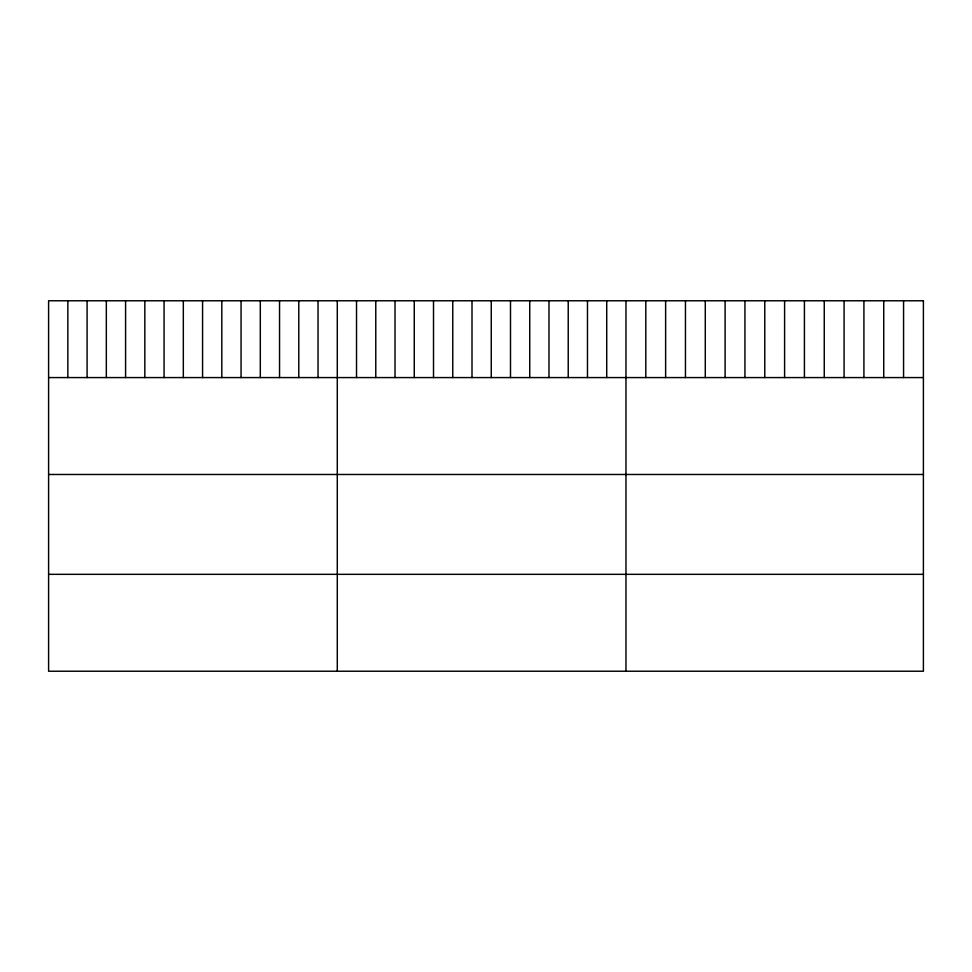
<?xml version="1.0" encoding="UTF-8"?>
<svg xmlns="http://www.w3.org/2000/svg" width="972" height="972" viewBox="0 0 972 972"><rect width="100%" height="100%" fill="white"/><g stroke="black" fill="none" stroke-linecap="round" stroke-linejoin="round"><path stroke-width="1.46" d="M48.6 377.573L923.4 377.573M48.6 474.482L923.4 474.482M48.6 574.331L923.4 574.331M903.571 300.773L903.571 377.573M883.742 300.773L883.742 377.573M863.914 300.773L863.914 377.573M844.085 300.773L844.085 377.573M824.256 300.773L824.256 377.573M804.427 300.773L804.427 377.573M784.598 300.773L784.598 377.573M764.77 300.773L764.77 377.573M744.941 300.773L744.941 377.573M725.112 300.773L725.112 377.573M705.283 300.773L705.283 377.573M685.454 300.773L685.454 377.573M665.626 300.773L665.626 377.573M645.797 300.773L645.797 377.573M625.968 300.773L625.968 671.227M606.722 300.773L606.722 377.573M587.477 300.773L587.477 377.573M568.231 300.773L568.231 377.573M548.986 300.773L548.986 377.573M529.74 300.773L529.74 377.573M510.494 300.773L510.494 377.573M491.249 300.773L491.249 377.573M472.003 300.773L472.003 377.573M452.758 300.773L452.758 377.573M433.512 300.773L433.512 377.573M414.266 300.773L414.266 377.573M395.021 300.773L395.021 377.573M375.775 300.773L375.775 377.573M356.53 300.773L356.53 377.573M337.284 300.773L337.284 671.227M318.038 300.773L318.038 377.573M298.793 300.773L298.793 377.573M279.547 300.773L279.547 377.573M260.302 300.773L260.302 377.573M241.056 300.773L241.056 377.573M221.81 300.773L221.81 377.573M202.565 300.773L202.565 377.573M183.319 300.773L183.319 377.573M164.074 300.773L164.074 377.573M144.828 300.773L144.828 377.573M125.582 300.773L125.582 377.573M106.337 300.773L106.337 377.573M87.091 300.773L87.091 377.573M67.846 300.773L67.846 377.573M923.4 300.773L48.6 300.773L48.6 671.227L923.4 671.227L923.4 300.773"/></g></svg>
